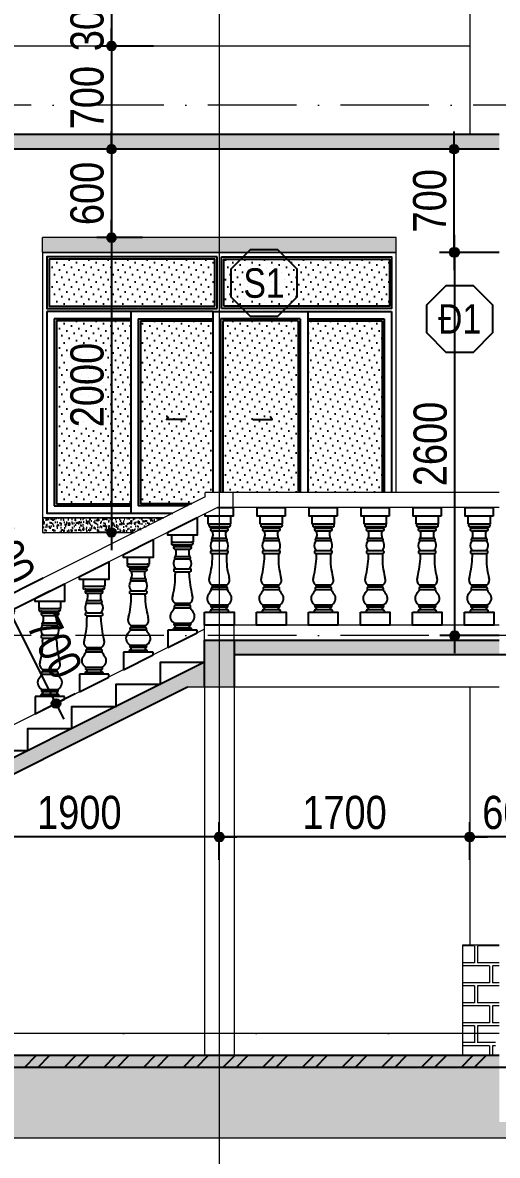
# Model space of a CAD drawing. Extents: x -79995 to 347433, y -157641 to 104789.
# Drawn here: x 74394 to 77616, y -95207 to -87522 of the extents above; entities that cross this region are included whole.
import ezdxf
from ezdxf.enums import TextEntityAlignment as Align

# ---------------------------------------------------------------- set-up
doc = ezdxf.new("R2010")
doc.units = 0
doc.linetypes.add('ACAD_ISO10W100', pattern=[18, 12, -3, 0, -3])
doc.layers.get('DEFPOINTS').update_dxf_attribs({"linetype": 'CONTINUOUS'})
for name, color, linetype in [('009', 251, 'CONTINUOUS'), ('04', 4, 'CONTINUOUS'), ('DIM', 1, 'CONTINUOUS'), ('DOOR', 20, 'CONTINUOUS'), ('HACTH', 8, 'CONTINUOUS'), ('HATCH', 8, 'CONTINUOUS'), ('KINH 1', 142, 'CONTINUOUS'), ('TAGS', 60, 'CONTINUOUS'), ('TUONG', 131, 'CONTINUOUS')]:
    doc.layers.add(name, color=color, linetype=linetype)
for name, color, linetype, lineweight in [('HACHT', 8, 'CONTINUOUS', 5), ('NET-THAY', 2, 'CONTINUOUS', 13), ('TRUC', 24, 'CONTINUOUS', 0)]:
    doc.layers.add(name, color=color, linetype=linetype, lineweight=lineweight)
doc.styles.add('HEL-CONDENSE', font='')
doc.styles.add('VNI-HELVE-CONDENSEN', font='')
doc.styles.get('HEL-CONDENSE').set_extended_font_data('VNI-Helve-Condense')
doc.styles.get('VNI-HELVE-CONDENSEN').set_extended_font_data('VNI-Helve-Condense')
doc.dimstyles.new('D100', dxfattribs={"dimtxt": 225, "dimasz": 1.2, "dimexe": 100, "dimexo": 0, "dimgap": 50, "dimtad": 1, "dimdec": 0, "dimzin": 13, "dimdsep": 46, "dimtxsty": 'HEL-CONDENSE', "dimblk": 'D50', "dimcen": 0, "dimclrd": 1, "dimclre": 1, "dimclrt": 7, "dimadec": 0, "dimazin": 0, "dimtfac": 1, "dimtdec": 0, "dimtmove": 0, "dimatfit": 3, "dimldrblk": 'D50', "dimfxl": 1, "dimtolj": 1, "dimtzin": 13, "dimarcsym": 0})
pattern_1 = [(180, (-1253396.46, -300399.76), (-3e-14, -270.968), [387.35, -19.05]), (180, (-1253396.46, -300514.06), (-3e-14, -270.968), [387.35, -19.05]), (180, (-1253498.06, -300535.25), (-3e-14, -270.968), [184.15, -19.05]), (180, (-1253498.06, -300649.55), (-3e-14, -270.968), [184.15, -19.05]), (270, (-1253396.46, -300399.76), (406.4, -7e-14), [114.3, -156.6672]), (270, (-1253377.4, -300399.76), (406.4, -7e-14), [114.3, -156.6672]), (270, (-1253498.06, -300535.25), (203.2, -4e-14), [114.3, -156.6672]), (270, (-1253479.01, -300535.25), (203.2, -4e-14), [114.3, -156.6672])]
pattern_2 = [(37.5, (-1253396.462, -300099.762), (-1.2000235, 36.7059928), [0, -28.956, 0, -32.385, 0, -30.95625]), (7.5, (-1253396.46, -300099.76), (33.7142462, 53.7618825), [0, -15.621, 0, -26.0985, 0, -10.00125]), (327.5, (-1253419.894, -300099.762), (59.3244278, 0.10778885), [0, -9.525, 0, -34.29, 0, -44.7675]), (317.5, (-1253419.894, -300099.76), (57.266734, 16.7196992), [0, -4.7625, 0, -22.479, 0, -25.7175])]

# ---------------------------------------------------------------- blocks, each defined once
blk = doc.blocks.new('A$C08941D2B')
at = {"layer": 'HATCH', "ltscale": 100}
for p, q in [((247.5, 635.4), (247.5, 589.7)), ((397.5, 589.7), (397.5, 635.4)), ((247.5, 589.7), (258.4, 589.7)), ((382.8, 589.7), (397.5, 589.7)), ((269.8, 388.3), (269.8, 388.3)), ((269.8, 388.3), (269.8, 388.3)), ((273, 388.3), (273, 372.3)), ((368.1, 372.3), (368.1, 388.3)), ((375.1, 388.3), (375.1, 388.3)), ((269.4, 36.4), (269.4, 39.9)), ((374.5, 36.4), (374.5, 39.9))]:
    blk.add_line(p, q, dxfattribs=at)
at = {"layer": 'HATCH'}
for p, q in [((258.4, 589.7), (382, 589.7)), ((260.1, 570.7), (382.3, 570.7)), ((264, 558.6), (380.9, 558.6)), ((269.3, 542.1), (367.9, 542.1)), ((271.9, 476), (373, 476)), ((275.1, 492.2), (369.8, 492.2)), ((269.8, 388.3), (375.1, 388.3)), ((275.2, 408.6), (369.7, 408.6)), ((368.1, 372.3), (368.1, 372.3)), ((270.2, 174.4), (373.7, 174.4)), ((270.2, 160.6), (373.7, 160.6)), ((268.6, 144.4), (375.3, 144.4)), ((268.2, 25.8), (265.9, 25.8)), ((265.9, 6.8), (268.2, 6.8)), ((268.2, 25.8), (375.7, 25.8)), ((268.2, 6.8), (375.7, 6.8)), ((269.4, 39.9), (374.5, 39.9)), ((375.7, 25.8), (378, 25.8)), ((378, 6.8), (375.7, 6.8)), ((222.5, -7.2), (222.5, -126.4)), ((422.5, -7.2), (222.5, -7.2)), ((222.5, -126.4), (422.5, -26.4)), ((261.2, -7.2), (261.2, -3.7)), ((382.7, -6.4), (382.7, -3.7)), ((422.5, -26.4), (422.5, -7.2))]:
    blk.add_line(p, q, dxfattribs=at)
for points in [[(422.5, 756.2), (422.5, 635.4), (222.5, 635.4), (222.5, 635.4), (222.5, 656.2)], [(222.5, 656.2), (422.5, 756.2)]]:
    blk.add_lwpolyline(points, dxfattribs=at)
at = {"layer": 'HATCH', "ltscale": 100}
for centre, radius, start, end in [((256.9, 580.2), 9.61, 81.04063, 278.95937), ((263.1, 564.7), 6.11, 279.00745, 98.57104), ((273.1, 552.4), 11, 145.74499, 290.55759), ((200.8, 520), 79.3, 339.46604, 16.15651), ((444.1, 520), 79.3, 163.84349, 200.53396), ((371.8, 552.4), 11, 249.44241, 34.25501), ((381.9, 564.7), 6.11, 81.42896, 260.99255), ((384.3, 580.2), 9.61, 261.04063, 98.95937), ((315.3, 444.3), 53.7, 143.85623, 221.72464), ((277.7, 483.2), 9.34, 106.5212, 231.38032), ((367.2, 483.2), 9.34, 308.61968, 73.4788), ((328.5, 444), 54.8, 320.1915, 35.73744), ((272.8, 398.3), 10.5, 76.61742, 253.45106), ((372.1, 398.3), 10.5, 286.54894, 103.38258), ((-174.5, 351.6), 448, 344.17629, 2.65024), ((1019.5, 391.7), 651.6, 181.70441, 194.41868), ((295.8, 210.4), 43.7, 154.15261, 235.68676), ((277.6, 151.7), 11.6, 129.86233, 218.70042), ((269.3, 167.5), 6.96, 277.58369, 82.41631), ((374.6, 167.5), 6.96, 97.58369, 262.41631), ((349.1, 210.4), 43.7, 304.31324, 25.84739), ((366.3, 151.7), 11.6, 321.29958, 50.13767), ((288.8, 85.8), 49.9, 154.73284, 247.08631), ((-183.7, 419.1), 529.2, 323.87103, 328.73129), ((355.1, 85.8), 49.9, 292.91369, 25.26716), ((827.6, 419.1), 529.2, 211.26871, 216.12897), ((270.9, 30), 6.52, 103.49234, 219.78106), ((373, 30), 6.52, 320.21894, 76.50766)]:
    blk.add_arc(centre, radius, start, end, dxfattribs=at)
at = {"layer": 'HATCH'}
for centre, radius, start, end in [((267.1, 0), 6.92, 99.62604, 212.15859), ((265.2, 16.3), 9.96, 287.26116, 72.73884), ((378.7, 16.3), 9.96, 107.26116, 252.73884), ((376.9, 0), 6.92, 327.84141, 80.37396)]:
    blk.add_arc(centre, radius, start, end, dxfattribs=at)
blk = doc.blocks.new('A$C316E34DD')
at = {"layer": 'HATCH', "ltscale": 100}
for p, q in [((-1700, -1131), (-1700, -600)), ((-200, -600), (-200, -1131)), ((-1553, -1131), (-1700, -1131)), ((-326, -1321), (-1548, -1321)), ((-310, -1131), (-1545, -1131)), ((-366, -1442), (-1534, -1442)), ((-200, -1131), (-310, -1131)), ((-445, -2268), (-1455, -2268)), ((-476, -2106), (-1424, -2106)), ((-418, -1607), (-1405, -1607)), ((-1477, -3145), (-1477, -3145)), ((-1407, -3305), (-1407, -3145)), ((-456, -3145), (-456, -3305)), ((-423, -3145), (-423, -3145)), ((-423, -3145), (-423, -3145)), ((-1483, -6769), (-1506, -6769)), ((-407, -6769), (-1483, -6769)), ((-1471, -6664), (-1471, -6629)), ((-419, -6629), (-1471, -6629)), ((-419, -6664), (-419, -6629)), ((-407, -6769), (-384, -6769)), ((-1950, -7509), (-1950, -7100)), ((-1950, -7100), (50, -7100)), ((-1553, -7092), (-1553, -7065)), ((-1506, -6960), (-1483, -6960)), ((-408, -6960), (-1483, -6960)), ((-384, -6960), (-407, -6960)), ((-337, -7100), (-337, -7065)), ((50, -7100), (50, -8000))]:
    blk.add_line(p, q, dxfattribs=at)
at = {"layer": 'HATCH'}
for p, q in [((-477, -2942), (-1423, -2942)), ((-423, -3145), (-1477, -3145)), ((-1407, -3305), (-1407, -3305)), ((-428, -5284), (-1462, -5284)), ((-411, -5584), (-1479, -5584)), ((-428, -5422), (-1462, -5422))]:
    blk.add_line(p, q, dxfattribs=at)
at = {"layer": 'HATCH', "ltscale": 100}
for points in [[(0, -600), (-1900, -600), (-1900, 0), (0, 0)], [(-1950, -7100), (50, -7100), (50, -8000), (-1950, -8000)]]:
    blk.add_lwpolyline(points, close=True, dxfattribs=at)
for centre, radius, start, end in [((-1568, -1226), 96.1, 81.04063, 278.95937), ((-1443, -1504), 110, 145.74499, 290.55759), ((-1544, -1381), 61.1, 279.00745, 98.57104), ((-457, -1504), 110, 249.44241, 34.25501), ((-356, -1381), 61.1, 81.42896, 260.99255), ((-295, -1226), 96.1, 261.04063, 98.95937), ((-1011, -2588), 548, 144.26256, 219.8085), ((-1397, -2195), 93.4, 106.5212, 231.38032), ((-2166, -1828), 793, 339.46604, 16.15651), ((266, -1828), 793, 163.84349, 200.53396), ((-878, -2585), 537, 318.27536, 36.14377), ((-503, -2195), 93.4, 308.61968, 73.4788), ((-1447, -3044), 105, 76.61742, 253.45106), ((-453, -3044), 105, 286.54894, 103.38258), ((-7920, -3111), 6516, 345.58132, 358.29559), ((4019, -3512), 4480, 177.34976, 195.82371), ((-1216, -4924), 437, 154.15261, 235.68676), ((-1472, -5353), 69.6, 277.58369, 82.41631), ((-418, -5353), 69.6, 97.58369, 262.41631), ((-684, -4924), 437, 304.31324, 25.84739), ((-1276, -6170), 499, 154.73284, 247.08631), ((-6002, -2837), 5292, 323.87103, 328.73129), ((-1388, -5511), 116, 129.86233, 218.70042), ((-502, -5511), 116, 321.29958, 50.13767), ((-614, -6170), 499, 292.91369, 25.26716), ((4112, -2837), 5292, 211.26871, 216.12897), ((-1455, -6728), 65.2, 103.49234, 219.78106), ((-1512, -6865), 99.6, 287.26116, 72.73884), ((-378, -6865), 99.6, 107.26116, 252.73884), ((-435, -6728), 65.2, 320.21894, 76.50766), ((-1494, -7028), 69.2, 99.62604, 212.15859), ((-396, -7028), 69.2, 327.84141, 80.37396)]:
    blk.add_arc(centre, radius, start, end, dxfattribs=at)
blk = doc.blocks.new('KH-CUADI')
at = {"layer": 'TAGS'}
blk.add_lwpolyline([(-124, 300), (-300, 124), (-300, -124), (-124, -300), (124, -300), (300, -124), (300, 124), (124, 300)], close=True, dxfattribs=at)
at = {"layer": 'TAGS', "style": 'VNI-HELVE-CONDENSEN'}
blk.add_attdef('D', text='', height=300, dxfattribs=at).set_placement((0, 0), align=Align.MIDDLE)
blk = doc.blocks.new('D50')
at = {"layer": 'DIM'}
blk.add_hatch(color=256, dxfattribs=at).paths.add_polyline_path([(25, 0, 1), (-25, 0, 1)])
blk.add_line((25, 0), (100, 0), dxfattribs=at)
blk.add_circle((0, 0), 25, dxfattribs=at)
blk = doc.blocks.new('*D1132')
at = {"layer": 'DEFPOINTS', "color": 0, "linetype": 'Continuous', "transparency": 16777216}
for p in [(75282.7, -87380.7), (74996.8, -87680.7), (75282.7, -87680.7)]:
    blk.add_point(p, dxfattribs=at)
at = {"layer": 'DIM', "color": 1, "linetype": 'Continuous', "lineweight": -2, "transparency": 16777216}
for p, q in [((75282.7, -87380.7), (74896.8, -87380.7)), ((74996.8, -87381.9), (74996.8, -87679.5)), ((75282.7, -87680.7), (74896.8, -87680.7))]:
    blk.add_line(p, q, dxfattribs=at)
at = {"layer": 'DIM', "color": 1, "linetype": 'Continuous', "lineweight": -2, "transparency": 16777216, "xscale": 1.199999999999999, "yscale": 1.199999999999999, "zscale": 1.199999999999999}
for p, rotation in [((74996.8, -87380.7), 90), ((74996.8, -87680.7), 270)]:
    blk.add_blockref('D50', p, dxfattribs=dict(at, rotation=rotation))
at = {"layer": 'DIM', "color": 7, "linetype": 'Continuous', "transparency": 16777216, "insert": (74831.9, -87500.7), "char_height": 225, "attachment_point": 5, "rotation": 90, "style": 'HEL-CONDENSE'}
blk.add_mtext('\\A1;300', dxfattribs=at)
blk = doc.blocks.new('*D1133')
at = {"layer": 'DEFPOINTS', "color": 0, "linetype": 'Continuous', "transparency": 16777216}
for p in [(75282.7, -87680.7), (74996.8, -88380.7), (75282.7, -88380.7)]:
    blk.add_point(p, dxfattribs=at)
at = {"layer": 'DIM', "color": 1, "linetype": 'Continuous', "lineweight": -2, "transparency": 16777216}
for p, q in [((75282.7, -87680.7), (74896.8, -87680.7)), ((74996.8, -87681.9), (74996.8, -88379.5)), ((75282.7, -88380.7), (74896.8, -88380.7))]:
    blk.add_line(p, q, dxfattribs=at)
at = {"layer": 'DIM', "color": 1, "linetype": 'Continuous', "lineweight": -2, "transparency": 16777216, "xscale": 1.199999999999999, "yscale": 1.199999999999999, "zscale": 1.199999999999999}
for p, rotation in [((74996.8, -87680.7), 90), ((74996.8, -88380.7), 270)]:
    blk.add_blockref('D50', p, dxfattribs=dict(at, rotation=rotation))
at = {"layer": 'DIM', "color": 7, "linetype": 'Continuous', "transparency": 16777216, "insert": (74831.9, -88030.7), "char_height": 225, "attachment_point": 5, "rotation": 90, "style": 'HEL-CONDENSE'}
blk.add_mtext('\\A1;700', dxfattribs=at)
blk = doc.blocks.new('*D1134')
at = {"layer": 'DEFPOINTS', "color": 0, "linetype": 'Continuous', "transparency": 16777216}
for p in [(75282.7, -88380.7), (74996.8, -88980.7), (75208.4, -88980.7)]:
    blk.add_point(p, dxfattribs=at)
at = {"layer": 'DIM', "color": 1, "linetype": 'Continuous', "lineweight": -2, "transparency": 16777216}
for p, q in [((75282.7, -88380.7), (74896.8, -88380.7)), ((74996.8, -88381.9), (74996.8, -88979.5)), ((75208.4, -88980.7), (74896.8, -88980.7))]:
    blk.add_line(p, q, dxfattribs=at)
at = {"layer": 'DIM', "color": 1, "linetype": 'Continuous', "lineweight": -2, "transparency": 16777216, "xscale": 1.199999999999999, "yscale": 1.199999999999999, "zscale": 1.199999999999999}
for p, rotation in [((74996.8, -88380.7), 90), ((74996.8, -88980.7), 270)]:
    blk.add_blockref('D50', p, dxfattribs=dict(at, rotation=rotation))
at = {"layer": 'DIM', "color": 7, "linetype": 'Continuous', "transparency": 16777216, "insert": (74831.9, -88680.7), "char_height": 225, "attachment_point": 5, "rotation": 90, "style": 'HEL-CONDENSE'}
blk.add_mtext('\\A1;600', dxfattribs=at)
blk = doc.blocks.new('*D1135')
at = {"layer": 'DEFPOINTS', "color": 0, "linetype": 'Continuous', "transparency": 16777216}
for p in [(75208.4, -88980.7), (74996.8, -90980.7), (75063.6, -90980.7)]:
    blk.add_point(p, dxfattribs=at)
at = {"layer": 'DIM', "color": 1, "linetype": 'Continuous', "lineweight": -2, "transparency": 16777216}
for p, q in [((75208.4, -88980.7), (74896.8, -88980.7)), ((74996.8, -88981.9), (74996.8, -90979.5)), ((75063.6, -90980.7), (74896.8, -90980.7))]:
    blk.add_line(p, q, dxfattribs=at)
at = {"layer": 'DIM', "color": 1, "linetype": 'Continuous', "lineweight": -2, "transparency": 16777216, "xscale": 1.199999999999999, "yscale": 1.199999999999999, "zscale": 1.199999999999999}
for p, rotation in [((74996.8, -88980.7), 90), ((74996.8, -90980.7), 270)]:
    blk.add_blockref('D50', p, dxfattribs=dict(at, rotation=rotation))
at = {"layer": 'DIM', "color": 7, "linetype": 'Continuous', "transparency": 16777216, "insert": (74831.9, -89980.7), "char_height": 225, "attachment_point": 5, "rotation": 90, "style": 'HEL-CONDENSE'}
blk.add_mtext('\\A1;2000', dxfattribs=at)
blk = doc.blocks.new('*D1304')
at = {"layer": 'DEFPOINTS', "color": 0, "linetype": 'Continuous', "transparency": 16777216}
for p in [(77428.8, -93047), (77428.8, -93202), (78028.8, -93202)]:
    blk.add_point(p, dxfattribs=at)
at = {"layer": 'DIM', "color": 1, "linetype": 'Continuous', "lineweight": -2, "transparency": 16777216}
for p, q in [((77428.8, -93202), (77428.8, -92947)), ((78028.8, -93202), (78028.8, -92947)), ((78027.6, -93047), (77430, -93047))]:
    blk.add_line(p, q, dxfattribs=at)
at = {"layer": 'DIM', "color": 1, "linetype": 'Continuous', "lineweight": -2, "transparency": 16777216, "xscale": 1.199999999999999, "yscale": 1.199999999999999, "zscale": 1.199999999999999, "rotation": 180}
blk.add_blockref('D50', (77428.8, -93047), dxfattribs=at)
at = {"layer": 'DIM', "color": 1, "linetype": 'Continuous', "lineweight": -2, "transparency": 16777216, "xscale": 1.199999999999999, "yscale": 1.199999999999999, "zscale": 1.199999999999999}
blk.add_blockref('D50', (78028.8, -93047), dxfattribs=at)
at = {"layer": 'DIM', "color": 7, "linetype": 'Continuous', "transparency": 16777216, "insert": (77728.8, -92882.1), "char_height": 225, "attachment_point": 5, "style": 'HEL-CONDENSE'}
blk.add_mtext('\\A1;600', dxfattribs=at)
blk = doc.blocks.new('*D1305')
at = {"layer": 'DEFPOINTS', "color": 0, "linetype": 'Continuous', "transparency": 16777216}
for p in [(75728.8, -93047), (75728.8, -93202), (77428.8, -93202)]:
    blk.add_point(p, dxfattribs=at)
at = {"layer": 'DIM', "color": 1, "linetype": 'Continuous', "lineweight": -2, "transparency": 16777216}
for p, q in [((75728.8, -93202), (75728.8, -92947)), ((77428.8, -93202), (77428.8, -92947)), ((77427.6, -93047), (75730, -93047))]:
    blk.add_line(p, q, dxfattribs=at)
at = {"layer": 'DIM', "color": 1, "linetype": 'Continuous', "lineweight": -2, "transparency": 16777216, "xscale": 1.199999999999999, "yscale": 1.199999999999999, "zscale": 1.199999999999999, "rotation": 180}
blk.add_blockref('D50', (75728.8, -93047), dxfattribs=at)
at = {"layer": 'DIM', "color": 1, "linetype": 'Continuous', "lineweight": -2, "transparency": 16777216, "xscale": 1.199999999999999, "yscale": 1.199999999999999, "zscale": 1.199999999999999}
blk.add_blockref('D50', (77428.8, -93047), dxfattribs=at)
at = {"layer": 'DIM', "color": 7, "linetype": 'Continuous', "transparency": 16777216, "insert": (76578.8, -92882.1), "char_height": 225, "attachment_point": 5, "style": 'HEL-CONDENSE'}
blk.add_mtext('\\A1;1700', dxfattribs=at)
blk = doc.blocks.new('*D1306')
at = {"layer": 'DEFPOINTS', "color": 0, "linetype": 'Continuous', "transparency": 16777216}
for p in [(73828.8, -93047), (75728.8, -93202), (73828.8, -93595)]:
    blk.add_point(p, dxfattribs=at)
at = {"layer": 'DIM', "color": 1, "linetype": 'Continuous', "lineweight": -2, "transparency": 16777216}
for p, q in [((73828.8, -93595), (73828.8, -92947)), ((75728.8, -93202), (75728.8, -92947)), ((75727.6, -93047), (73830, -93047))]:
    blk.add_line(p, q, dxfattribs=at)
at = {"layer": 'DIM', "color": 1, "linetype": 'Continuous', "lineweight": -2, "transparency": 16777216, "xscale": 1.199999999999999, "yscale": 1.199999999999999, "zscale": 1.199999999999999, "rotation": 180}
blk.add_blockref('D50', (73828.8, -93047), dxfattribs=at)
at = {"layer": 'DIM', "color": 1, "linetype": 'Continuous', "lineweight": -2, "transparency": 16777216, "xscale": 1.199999999999999, "yscale": 1.199999999999999, "zscale": 1.199999999999999}
blk.add_blockref('D50', (75728.8, -93047), dxfattribs=at)
at = {"layer": 'DIM', "color": 7, "linetype": 'Continuous', "transparency": 16777216, "insert": (74778.8, -92882.1), "char_height": 225, "attachment_point": 5, "style": 'HEL-CONDENSE'}
blk.add_mtext('\\A1;1900', dxfattribs=at)
blk = doc.blocks.new('*D1324')
at = {"layer": 'DEFPOINTS', "color": 0, "linetype": 'Continuous', "transparency": 16777216}
for p in [(77322.7, -88380.7), (77628.8, -88380.7), (77628.8, -89080.7)]:
    blk.add_point(p, dxfattribs=at)
at = {"layer": 'DIM', "color": 1, "linetype": 'Continuous', "lineweight": -2, "transparency": 16777216}
for p, q in [((77628.8, -88380.7), (77222.7, -88380.7)), ((77322.7, -89079.5), (77322.7, -88381.9)), ((77628.8, -89080.7), (77222.7, -89080.7))]:
    blk.add_line(p, q, dxfattribs=at)
at = {"layer": 'DIM', "color": 1, "linetype": 'Continuous', "lineweight": -2, "transparency": 16777216, "xscale": 1.199999999999999, "yscale": 1.199999999999999, "zscale": 1.199999999999999}
for p, rotation in [((77322.7, -88380.7), 90), ((77322.7, -89080.7), 270)]:
    blk.add_blockref('D50', p, dxfattribs=dict(at, rotation=rotation))
at = {"layer": 'DIM', "color": 7, "linetype": 'Continuous', "transparency": 16777216, "insert": (77157.8, -88730.7), "char_height": 225, "attachment_point": 5, "rotation": 90, "style": 'HEL-CONDENSE'}
blk.add_mtext('\\A1;700', dxfattribs=at)
blk = doc.blocks.new('*D1325')
at = {"layer": 'DEFPOINTS', "color": 0, "linetype": 'Continuous', "transparency": 16777216}
for p in [(77628.8, -89080.7), (77326.3, -91680.7), (77628.8, -91680.7)]:
    blk.add_point(p, dxfattribs=at)
at = {"layer": 'DIM', "color": 1, "linetype": 'Continuous', "lineweight": -2, "transparency": 16777216}
for p, q in [((77628.8, -89080.7), (77226.3, -89080.7)), ((77326.3, -89081.9), (77326.3, -91679.5)), ((77628.8, -91680.7), (77226.3, -91680.7))]:
    blk.add_line(p, q, dxfattribs=at)
at = {"layer": 'DIM', "color": 1, "linetype": 'Continuous', "lineweight": -2, "transparency": 16777216, "xscale": 1.199999999999999, "yscale": 1.199999999999999, "zscale": 1.199999999999999}
for p, rotation in [((77326.3, -89080.7), 90), ((77326.3, -91680.7), 270)]:
    blk.add_blockref('D50', p, dxfattribs=dict(at, rotation=rotation))
at = {"layer": 'DIM', "color": 7, "linetype": 'Continuous', "transparency": 16777216, "insert": (77161.4, -90380.7), "char_height": 225, "attachment_point": 5, "rotation": 90, "style": 'HEL-CONDENSE'}
blk.add_mtext('\\A1;2600', dxfattribs=at)
blk = doc.blocks.new('*D1327')
at = {"layer": 'DEFPOINTS', "color": 0, "transparency": 16777216}
for p in [(74436.2, -91450.8), (74307.3, -91515.2), (74749.2, -92076.9)]:
    blk.add_point(p, dxfattribs=at)
at = {"layer": 'DIM', "color": 1, "lineweight": -2, "transparency": 16777216}
for p, q in [((74436.2, -91450.8), (74217.9, -91559.9)), ((74619.8, -92140.3), (74307.8, -91516.3)), ((74749.2, -92076.9), (74530.9, -92186))]:
    blk.add_line(p, q, dxfattribs=at)
at = {"layer": 'DIM', "color": 1, "lineweight": -2, "transparency": 16777216, "xscale": 1.199999999999999, "yscale": 1.199999999999999, "zscale": 1.199999999999999}
for p, rotation in [((74307.3, -91515.2), 116.5650511770578), ((74620.3, -92141.3), 296.5650511770578)]:
    blk.add_blockref('D50', p, dxfattribs=dict(at, rotation=rotation))
at = {"layer": 'DIM', "color": 7, "transparency": 16777216, "insert": (74611.3, -91754.5), "char_height": 225, "attachment_point": 5, "rotation": 296.56505, "style": 'HEL-CONDENSE'}
blk.add_mtext('\\A1;700', dxfattribs=at)
blk = doc.blocks.new('*D1328')
at = {"layer": 'DEFPOINTS', "color": 0, "transparency": 16777216}
for p in [(74534, -91290.1), (74262.6, -91425.8), (74578.8, -91379.5)]:
    blk.add_point(p, dxfattribs=at)
at = {"layer": 'DIM', "color": 1, "lineweight": -2, "transparency": 16777216}
for p, q in [((74262, -91424.7), (74029.8, -90960.1)), ((74534, -91290.1), (74173.1, -91470.5)), ((74578.8, -91379.5), (74217.9, -91559.9)), ((74307.3, -91515.2), (74262.6, -91425.8)), ((74307.8, -91516.3), (74308.4, -91517.4))]:
    blk.add_line(p, q, dxfattribs=at)
at = {"layer": 'DIM', "color": 1, "lineweight": -2, "transparency": 16777216, "xscale": 1.199999999999999, "yscale": 1.199999999999999, "zscale": 1.199999999999999}
for p, rotation in [((74262.6, -91425.8), 296.5650511771973), ((74307.3, -91515.2), 116.5650511771973)]:
    blk.add_blockref('D50', p, dxfattribs=dict(at, rotation=rotation))
at = {"layer": 'DIM', "color": 7, "transparency": 16777216, "insert": (74293.1, -91118.1), "char_height": 225, "attachment_point": 5, "rotation": 296.56505, "style": 'HEL-CONDENSE'}
blk.add_mtext('\\A1;100', dxfattribs=at)

msp = doc.modelspace()

# ---------------------------------------------------------------- hatches: boundary and pattern name
at = {"layer": '009'}
h = msp.add_hatch(dxfattribs=at)
h.set_pattern_fill('AR-HBONE', color=256, style=0)
h.set_pattern_definition([(45, (-1253396.46, -300869.02), (1e-14, 143.684098), [304.8, -101.6]), (135, (-1253324.62, -300797.18), (1e-14, 143.684098), [304.8, -101.6])])
edge = h.paths.add_edge_path()
edge.add_line((72828.751, -95088.924), (72828.751, -94610.733))
edge.add_line((72828.751, -94610.733), (71279.273, -94610.733))
edge.add_line((71279.273, -94610.733), (71504.273, -94734.639))
edge.add_line((71504.273, -94734.639), (71482.565, -94774.057))
edge.add_line((71482.565, -94774.057), (71284.973, -94665.245))
edge.add_ellipse((70666.33, -94689.094), major_axis=(-619.222, 0), ratio=0.89085777, start_angle=133.5475638, end_angle=182.4779175, ccw=False)
edge.add_line((71092.947, -95088.924), (72828.751, -95088.924))
edge = h.paths.add_edge_path()
edge.add_ellipse((70666.33, -94689.094), major_axis=(-619.222, 0), ratio=0.89085777, start_angle=-8.1665763, end_angle=46.4524362, ccw=False)
edge.add_line((70053.387, -94610.733), (69828.387, -94610.733))
edge.add_line((69828.387, -94610.733), (69328.751, -94610.733))
edge.add_line((69328.751, -94610.733), (69328.751, -94930.733))
edge.add_line((69328.751, -94930.733), (69228.751, -94930.733))
edge.add_line((69228.751, -94930.733), (69228.751, -95088.924))
edge.add_line((69228.751, -95088.924), (70239.713, -95088.924))
h.paths.add_polyline_path([(75728.751, -95088.924), (75728.751, -94610.733), (73728.751, -94610.733), (73728.751, -95088.924)])
h.paths.add_polyline_path([(73728.751, -95088.924), (73728.751, -94610.733), (72828.751, -94610.733), (72828.751, -95088.924)])
h.paths.add_polyline_path([(75728.751, -94610.733), (75728.751, -95088.924), (77728.751, -95088.924), (77728.751, -94980.733), (77628.751, -94980.733), (77628.751, -94610.733)])
h.paths.add_polyline_path([(77828.751, -94610.733), (77828.751, -94980.733), (77728.751, -94980.733), (77728.751, -95088.924), (81728.751, -95088.924), (81728.751, -94610.733)])
h.paths.add_polyline_path([(83728.751, -95088.924), (83728.751, -94610.733), (81728.751, -94610.733), (81728.751, -95088.924)])
h = msp.add_hatch(dxfattribs=at)
h.set_pattern_fill('ANSI32', color=256, scale=20, style=0)
h.set_pattern_definition([(45, (-1253396.46, -300869.02), (-134.703842, 134.703842), []), (45, (-1253306.66, -300869.02), (-134.703842, 134.703842), [])])
h.paths.add_polyline_path([(72828.751, -94530.733), (69512.358, -94530.733), (69352.358, -94610.733), (72828.751, -94610.733)])
h.paths.add_polyline_path([(73728.751, -94530.733), (72828.751, -94530.733), (72828.751, -94610.733), (73728.751, -94610.733)])
h.paths.add_polyline_path([(75728.751, -94530.733), (73728.751, -94530.733), (73728.751, -94610.733), (75728.751, -94610.733)])
h.paths.add_polyline_path([(77628.751, -94530.733), (75728.751, -94530.733), (75728.751, -94610.733), (77628.751, -94610.733), (77628.751, -94580.733)])
h = msp.add_hatch(dxfattribs=at)
h.set_pattern_fill('AR-CONC', color=256, style=0)
h.set_pattern_definition([(50, (-1253396.46, -300869.02), (182.184669, -15.939086), [19.05, -209.55]), (355, (-1253396.46, -300869.02), (-35.242826, 191.056643), [15.24, -167.64]), (100.451, (-1253381.28, -300870.35), (146.942502, 175.116688), [16.19, -178.09]), (46.1842, (-1253396.46, -300818.22), (271.07904, -42.042328), [28.575, -314.325]), (96.6356, (-1253373.87, -300821.73), (237.404234, 247.425556), [24.285, -267.135]), (351.184, (-1253396.46, -300818.22), (237.404606, 247.42512), [22.86, -251.46]), (21, (-1253371.06, -300830.92), (151.61488, -102.265519), [19.05, -209.55]), (326, (-1253371.06, -300830.92), (61.802028, 184.187966), [15.24, -167.64]), (71.4514, (-1253358.43, -300839.45), (213.41649, 81.922858), [16.19, -178.09]), (37.5, (-1253396.46, -300869.024), (3.0886033, 84.555039), [0, -165.608, 0, -170.18, 0, -168.275]), (7.5, (-1253396.46, -300869.02), (66.8196625, 100.180575), [0, -97.028, 0, -161.798, 0, -64.135]), (327.5, (-1253453.104, -300869.024), (135.590595, -5.728744), [0, -63.5, 0, -198.12, 0, -262.89]), (317.5, (-1253478.5, -300869.02), (148.129181, 25.426491), [0, -82.55, 0, -131.572, 0, -186.69])])
h.paths.add_polyline_path([(72828.751, -94530.733), (69512.358, -94530.733), (69352.358, -94610.733), (72828.751, -94610.733)])
h.paths.add_polyline_path([(73728.751, -94530.733), (72828.751, -94530.733), (72828.751, -94610.733), (73728.751, -94610.733)])
h.paths.add_polyline_path([(75728.751, -94530.733), (73728.751, -94530.733), (73728.751, -94610.733), (75728.751, -94610.733)])
h.paths.add_polyline_path([(77628.751, -94530.733), (75728.751, -94530.733), (75728.751, -94610.733), (77628.751, -94610.733), (77628.751, -94580.733)])
at = {"layer": 'HACHT'}
h = msp.add_hatch(dxfattribs=at)
h.set_pattern_fill('AR-BRELM', color=256, scale=2, angle=180, style=0)
h.set_pattern_definition(pattern_1)
h.paths.add_polyline_path([(78078.751, -94380.733), (78078.751, -93780.733), (77828.751, -93780.733), (77828.751, -94380.733)])
h.paths.add_polyline_path([(77378.751, -93780.733), (77378.751, -94380.733), (77628.751, -94380.733), (77628.751, -93780.733)])
h = msp.add_hatch(dxfattribs=at)
h.set_pattern_fill('AR-BRELM', color=256, scale=2, angle=180, style=0)
h.set_pattern_definition(pattern_1)
h.paths.add_polyline_path([(77378.751, -94380.733), (77378.751, -94530.733), (77603.751, -94530.733), (77603.751, -94380.733)])
at = {"layer": 'HATCH'}
h = msp.add_hatch(dxfattribs=at)
h.set_pattern_fill('AR-SAND', color=256, scale=0.75, style=0)
h.set_pattern_definition(pattern_2)
h.paths.add_polyline_path([(75728.747, -88980.733), (74528.747, -88980.733), (74528.747, -89080.733), (75728.747, -89080.733)])
h.paths.add_polyline_path([(76928.747, -88980.733), (75728.747, -88980.733), (75728.747, -89080.733), (76928.747, -89080.733)])
h = msp.add_hatch(dxfattribs=at)
h.set_pattern_fill('AR-SAND', color=256, scale=0.75, style=0)
h.set_pattern_definition(pattern_2)
h.paths.add_polyline_path([(75152.683, -90980.733), (75352.683, -90880.733), (74528.751, -90880.733), (74528.751, -90980.733)])
at = {"layer": 'KINH 1'}
h = msp.add_hatch(dxfattribs=at)
h.set_pattern_fill('DOTS', color=256, scale=750, angle=45, style=0)
h.set_pattern_definition([(45, (-993673.49, 269603.17), (-16.5728152, 49.7184456), [0, -46.875])])
h.paths.add_polyline_path([(76883.751, -89125.733), (75758.751, -89125.733), (75758.751, -89445.733), (76883.751, -89445.733)])
h.paths.add_polyline_path([(75698.751, -89125.733), (74573.751, -89125.733), (74573.751, -89445.733), (75698.751, -89445.733)])
h.paths.add_polyline_path([(75128.751, -89545.733), (74623.751, -89545.733), (74623.751, -90785.733), (75128.751, -90785.733)])
h.paths.add_polyline_path([(75687.179, -89545.733), (75193.751, -89545.733), (75193.751, -90785.733), (75542.683, -90785.733), (75633.752, -90740.199), (75633.752, -90710.733), (75687.179, -90710.733)])
h.paths.add_polyline_path([(76263.751, -89545.733), (75752.179, -89545.733), (75752.179, -90710.733), (76263.751, -90710.733)])
h.paths.add_polyline_path([(76833.751, -89545.733), (76328.751, -89545.733), (76328.751, -90710.733), (76833.751, -90710.733)])
at = {"layer": 'TUONG'}
h = msp.add_hatch(color=4, dxfattribs=at)
h.paths.add_polyline_path([(77628.751, -88280.733), (75728.751, -88280.733), (75728.751, -88380.733), (77628.751, -88380.733)])
h.paths.add_polyline_path([(75728.751, -88280.733), (73728.751, -88280.733), (73728.751, -88380.733), (75728.751, -88380.733)])
h.paths.add_polyline_path([(73728.751, -88280.733), (72828.751, -88280.733), (72828.751, -88380.733), (73728.751, -88380.733)])
h.paths.add_polyline_path([(72828.751, -88280.733), (72178.751, -88280.733), (72178.751, -88180.733), (72078.751, -88180.733), (72078.751, -88380.733), (72828.751, -88380.733)])
h.paths.add_polyline_path([(72178.751, -88080.733), (72078.751, -88080.733), (72078.751, -88180.733), (72178.751, -88180.733)])
h.paths.add_polyline_path([(72178.751, -87680.733), (72078.751, -87680.733), (72078.751, -88080.733), (72178.751, -88080.733)])
h = msp.add_hatch(color=4, dxfattribs=at)
h.paths.add_polyline_path([(75628.751, -92030.733), (75728.751, -92030.733), (75728.751, -91710.733), (75628.751, -91710.733)])
h.paths.add_polyline_path([(73728.751, -92922.537), (75512.358, -92030.733), (75628.751, -92030.733), (75628.751, -91860.733), (73728.751, -92810.733)])
h = msp.add_hatch(color=4, dxfattribs=at)
h.paths.add_polyline_path([(77628.751, -91710.733), (75828.751, -91710.733), (75828.751, -91810.733), (77628.751, -91810.733)])
h.paths.add_polyline_path([(75728.751, -92030.733), (75828.751, -92030.733), (75828.751, -91710.733), (75728.751, -91710.733)])

# ---------------------------------------------------------------- linework, layer by layer
at = {"layer": '04'}
for p, q in [((77628.751, -94530.733), (68709.007, -94530.733)), ((84728.751, -94610.733), (68709.007, -94610.733))]:
    msp.add_line(p, q, dxfattribs=at)
at = {"layer": 'DOOR'}
for p, q in [((75713.751, -89460.733), (75713.751, -89110.733)), ((75743.751, -89460.733), (75743.751, -89110.733)), ((75687.179, -89480.733), (74558.751, -89480.733)), ((75128.751, -89530.733), (74608.751, -89530.733)), ((74608.751, -89530.733), (74608.751, -90800.733)), ((75128.751, -89480.733), (75128.751, -90850.733)), ((75178.751, -89530.733), (75178.751, -90800.733)), ((75178.751, -89530.733), (75687.179, -89530.733)), ((75687.179, -89480.733), (76898.751, -89480.733)), ((76278.751, -89530.733), (75737.179, -89530.733)), ((75737.179, -89530.733), (75737.179, -90710.733)), ((76278.751, -89530.733), (76278.751, -90710.733)), ((76328.751, -89480.733), (76328.751, -90710.733)), ((76328.751, -89530.733), (76848.751, -89530.733)), ((76848.751, -89530.733), (76848.751, -90710.733)), ((74608.751, -90800.733), (75128.751, -90800.733)), ((75512.683, -90800.733), (75178.751, -90800.733))]:
    msp.add_line(p, q, dxfattribs=at)
at = {"layer": 'DOOR', "color": 8}
for p, q in [((75128.751, -89545.733), (74623.751, -89545.733)), ((74623.751, -89545.733), (74623.751, -90785.733)), ((75193.751, -89545.733), (75193.751, -90785.733)), ((75193.751, -89545.733), (75687.179, -89545.733)), ((76263.751, -89545.733), (75752.179, -89545.733)), ((75752.179, -89545.733), (75752.179, -90710.733)), ((76263.751, -89545.733), (76263.751, -90710.733)), ((76328.751, -89545.733), (76833.751, -89545.733)), ((76833.751, -89545.733), (76833.751, -90710.733)), ((74623.751, -90785.733), (75128.751, -90785.733)), ((75542.683, -90785.733), (75193.751, -90785.733))]:
    msp.add_line(p, q, dxfattribs=at)
at = {"layer": 'DOOR'}
for points in [[(75713.751, -89110.733), (74558.751, -89110.733), (74558.751, -89460.733), (75713.751, -89460.733)], [(75743.751, -89110.733), (76898.751, -89110.733), (76898.751, -89460.733), (75743.751, -89460.733)], [(74558.751, -89480.733), (74558.751, -90850.733), (75412.683, -90850.733)], [(75687.179, -90710.733), (75687.179, -89480.733)], [(75687.179, -90710.733), (75687.179, -89480.733)], [(76898.751, -89480.733), (76898.751, -90710.733)], [(75501.066, -90214.523), (75370.67, -90214.523), (75383.961, -90193.797)], [(75956.437, -90214.523), (76086.833, -90214.523), (76073.542, -90193.797)]]:
    msp.add_lwpolyline(points, dxfattribs=at)
at = {"layer": 'DOOR', "color": 8}
for points in [[(75698.751, -89445.733), (75698.751, -89125.733), (74573.751, -89125.733), (74573.751, -89445.733), (75698.751, -89445.733)], [(75758.751, -89445.733), (75758.751, -89125.733), (76883.751, -89125.733), (76883.751, -89445.733), (75758.751, -89445.733)]]:
    msp.add_lwpolyline(points, close=True, dxfattribs=at)
at = {"layer": 'HATCH', "ltscale": 100}
for p, q in [((75653.751, -90923.85), (75653.751, -90870.733)), ((75803.751, -90870.733), (75803.751, -90923.85)), ((75668.441, -90923.85), (75653.751, -90923.85)), ((75791.107, -90942.808), (75668.906, -90942.808)), ((75792.8, -90923.85), (75669.212, -90923.85)), ((75787.195, -90954.902), (75670.308, -90954.902)), ((75781.955, -90971.424), (75683.287, -90971.424)), ((75803.751, -90923.85), (75792.8, -90923.85)), ((75779.297, -91037.568), (75678.206, -91037.568)), ((75776.122, -91021.312), (75681.381, -91021.312)), ((75676.063, -91125.257), (75676.063, -91125.257)), ((75683.063, -91141.195), (75683.063, -91125.257)), ((75778.178, -91125.257), (75778.178, -91141.195)), ((75781.44, -91125.257), (75781.44, -91125.257)), ((75781.44, -91125.257), (75781.44, -91125.257)), ((75628.751, -91561.584), (75628.751, -91520.731)), ((75628.751, -91520.731), (75828.751, -91520.731)), ((75668.49, -91519.959), (75668.49, -91517.204)), ((75675.462, -91487.677), (75673.193, -91487.677)), ((75673.193, -91506.693), (75675.462, -91506.693)), ((75783.041, -91487.677), (75675.462, -91487.677)), ((75782.995, -91506.693), (75675.462, -91506.693)), ((75676.682, -91477.166), (75676.682, -91473.662)), ((75781.821, -91473.662), (75676.682, -91473.662)), ((75781.821, -91477.166), (75781.821, -91473.662)), ((75783.041, -91487.677), (75785.31, -91487.677)), ((75785.31, -91506.693), (75783.041, -91506.693)), ((75790.014, -91520.731), (75790.014, -91517.204)), ((75828.751, -91520.731), (75828.751, -91610.733))]:
    msp.add_line(p, q, dxfattribs=at)
at = {"layer": 'HATCH'}
for p, q in [((75781.44, -91125.257), (75676.063, -91125.257)), ((75776.012, -91104.953), (75681.491, -91104.953)), ((75683.063, -91141.195), (75683.063, -91141.195)), ((75782.612, -91369.091), (75675.891, -91369.091)), ((75780.996, -91339.159), (75677.507, -91339.159)), ((75780.996, -91352.953), (75677.507, -91352.953))]:
    msp.add_line(p, q, dxfattribs=at)
at = {"layer": 'HATCH', "ltscale": 100}
msp.add_lwpolyline([(75716.29, -90810.733), (75823.751, -90810.733), (75823.751, -90870.733), (75633.752, -90870.733), (75633.752, -90852.002)], dxfattribs=at)
msp.add_lwpolyline([(75628.751, -91520.731), (75828.751, -91520.731), (75828.751, -91610.733), (75628.751, -91610.733)], close=True, dxfattribs=at)
for centre, radius, start, end in [((75666.945, -90933.338), 9.605, 81.040631, 278.959369), ((75679.417, -90961.105), 11.021, 145.7449921, 290.5575887), ((75669.352, -90948.868), 6.11, 279.0074478, 98.5710373), ((75607.109, -90993.493), 79.31, 339.4660441, 16.1565114), ((75850.394, -90993.493), 79.31, 163.8434886, 200.5339559), ((75778.086, -90961.105), 11.021, 249.4424113, 34.2550079), ((75788.151, -90948.868), 6.11, 81.4289627, 260.9925522), ((75794.296, -90933.338), 9.605, 261.040631, 98.959369), ((75722.679, -91069.569), 54.789, 144.2625573, 219.8084955), ((75684.037, -91030.269), 9.342, 106.5212, 231.380323), ((75735.95, -91069.228), 53.677, 318.2753561, 36.1437704), ((75773.466, -91030.269), 9.342, 308.619677, 73.4788), ((75031.752, -91121.814), 651.6, 345.5813187, 358.2955877), ((75679.058, -91115.18), 10.513, 76.6174217, 253.4510612), ((75778.445, -91115.18), 10.513, 286.5489388, 103.3825783), ((76225.688, -91161.909), 447.989, 177.3497594, 195.8237065), ((75702.117, -91303.1), 43.657, 154.1526134, 235.686764), ((75755.386, -91303.1), 43.657, 304.313236, 25.8473866), ((75223.594, -91094.428), 529.161, 323.8710337, 328.7312947), ((75684.933, -91361.847), 11.586, 129.8623275, 218.7004174), ((75676.589, -91346.056), 6.958, 277.583686, 82.416314), ((75781.914, -91346.056), 6.958, 97.583686, 262.416314), ((75773.57, -91361.847), 11.586, 321.2995826, 50.1376725), ((76234.909, -91094.428), 529.161, 211.2687053, 216.1289663), ((75696.104, -91427.716), 49.882, 154.7328448, 247.0863122), ((75762.4, -91427.716), 49.882, 292.9136878, 25.2671552), ((75674.351, -91513.519), 6.923, 99.6260367, 212.1585941), ((75678.203, -91483.505), 6.519, 103.4923439, 219.7810576), ((75672.508, -91497.185), 9.956, 287.2611559, 72.7388441), ((75785.995, -91497.185), 9.956, 107.2611559, 252.7388441), ((75780.3, -91483.505), 6.519, 320.2189424, 76.5076561), ((75784.152, -91513.519), 6.923, 327.8414059, 80.3739633)]:
    msp.add_arc(centre, radius, start, end, dxfattribs=at)
at = {"layer": 'NET-THAY'}
for p, q in [((77428.751, -84880.733), (77428.751, -88280.733)), ((74528.747, -89080.733), (74528.747, -88980.733)), ((76928.751, -89080.733), (76928.751, -88980.733)), ((74528.751, -89080.733), (76928.747, -89080.733)), ((76928.751, -90710.733), (76928.751, -89080.733)), ((75633.752, -90740.199), (73292.683, -91910.733)), ((77628.751, -90710.733), (75633.752, -90710.733)), ((75633.752, -90740.199), (75633.752, -90710.733)), ((75823.751, -90810.733), (75823.751, -90710.733)), ((75716.29, -90810.733), (73316.29, -92010.733)), ((75823.751, -90810.733), (75716.29, -90810.733)), ((74528.751, -90880.733), (75352.683, -90880.733)), ((74528.751, -90980.733), (75152.683, -90980.733)), ((75628.751, -91637.126), (73281.538, -92810.733)), ((77628.751, -91610.733), (75628.751, -91610.733)), ((75628.751, -91637.126), (75628.751, -91610.733)), ((75628.751, -91710.733), (75628.751, -91610.733)), ((75828.751, -91710.733), (75828.751, -91610.733)), ((77628.751, -92030.733), (75512.358, -92030.733)), ((75628.751, -92030.733), (75628.751, -94530.733)), ((75828.751, -92030.733), (75828.751, -94530.733)), ((77428.751, -92030.733), (77428.751, -93780.733)), ((77628.751, -93780.733), (77503.751, -93780.733))]:
    msp.add_line(p, q, dxfattribs=at)
for points in [[(77428.751, -87680.733), (72178.751, -87680.733)], [(76928.747, -88980.733), (74528.747, -88980.733)], [(76928.747, -89080.733), (74528.747, -89080.733)], [(74528.751, -89080.733), (74528.751, -90880.733)], [(74528.751, -89180.733), (74528.751, -90980.733)], [(77628.751, -90810.733), (75823.751, -90810.733)], [(75352.683, -90880.733), (74528.751, -90880.733)], [(77628.751, -93780.733), (77378.751, -93780.733), (77378.751, -94530.733)], [(75628.751, -94380.733), (73928.751, -94380.733)], [(77378.751, -94380.733), (75828.751, -94380.733)]]:
    msp.add_lwpolyline(points, dxfattribs=at)
at = {"layer": 'TRUC', "linetype": 'ACAD_ISO10W100', "ltscale": 50}
for p, q in [((89753.351, -88080.733), (68709.007, -88080.733)), ((89753.351, -91680.733), (68709.007, -91680.733)), ((84828.751, -94380.733), (68709.007, -94380.733))]:
    msp.add_line(p, q, dxfattribs=at)
at = {"layer": 'TRUC', "linetype": 'ACAD_ISO10W100', "ltscale": 0.2}
msp.add_lwpolyline([(89753.351, -80836.552), (68709.007, -80836.552), (68709.007, -95088.924), (89753.351, -95088.924)], close=True, dxfattribs=at)
msp.add_lwpolyline([(75728.751, -81616.651), (75728.751, -96003.073)], dxfattribs=at)
at = {"layer": 'TUONG', "color": 4}
msp.add_line((75628.751, -91710.733), (77628.751, -91710.733), dxfattribs=at)
for points in [[(77628.751, -88280.733), (72178.751, -88280.733)], [(77628.751, -88380.733), (72078.751, -88380.733)], [(73528.751, -92910.733), (73528.751, -92760.733), (73828.751, -92760.733), (73828.751, -92610.733), (74128.751, -92610.733), (74128.751, -92460.733), (74428.751, -92460.733), (74428.751, -92310.733), (74728.751, -92310.733), (74728.751, -92160.733), (75028.751, -92160.733), (75028.751, -92010.733), (75328.751, -92010.733), (75328.751, -91860.733), (75628.751, -91860.733), (75628.751, -91710.733), (77528.751, -91710.733)], [(75628.751, -92030.733), (75628.751, -91710.733), (75828.751, -91710.733), (75828.751, -92030.733)], [(77728.751, -91810.733), (75828.751, -91810.733)], [(75628.751, -91860.733), (73528.751, -92910.733), (72528.751, -92910.733)], [(75512.358, -92030.733), (73552.358, -93010.733), (72928.751, -93010.733)]]:
    msp.add_lwpolyline(points, dxfattribs=at)

# ---------------------------------------------------------------- block references
at = {"layer": 'HACTH'}
for p in [(75156.296, -91635.743), (74856.296, -91785.743), (74556.296, -91935.743), (74256.296, -92085.743)]:
    msp.add_blockref('A$C08941D2B', p, dxfattribs=at)
at = {"layer": 'HATCH', "xscale": 0.1000000000931323, "yscale": 0.09999999997671694, "zscale": 0.1}
for p in [(76176.537, -90810.733), (76529.323, -90810.733), (76882.11, -90810.733), (77234.896, -90810.733), (77587.682, -90810.733)]:
    msp.add_blockref('A$C316E34DD', p, dxfattribs=at)
at = {"layer": 'TAGS', "linetype": 'Continuous'}
ref = msp.add_blockref('KH-CUADI', (76032.371, -89288.528), dxfattribs=dict(at, xscale=0.75, yscale=0.75, zscale=0.75, rotation=180))
ref.add_attrib('D', 'S1', dxfattribs={"color": 7, "height": 200, "style": 'VNI-HELVE-CONDENSEN'}).set_placement((76032.371, -89288.528), align=Align.MIDDLE)
ref = msp.add_blockref('KH-CUADI', (77360.208, -89532.094), dxfattribs=dict(at, xscale=0.75, yscale=0.75, zscale=0.75, rotation=180))
ref.add_attrib('D', 'Ñ1', dxfattribs={"color": 7, "height": 200, "style": 'VNI-HELVE-CONDENSEN'}).set_placement((77360.208, -89532.094), align=Align.MIDDLE)

# ---------------------------------------------------------------- dimensions: what is measured, and where the dimension line sits
at = {"layer": 'DIM', "linetype": 'Continuous'}
dim = msp.add_linear_dim(base=(74996.761, -87680.733), p1=(75282.675, -87380.733), p2=(75282.675, -87680.733), angle=90, dimstyle='D100', override={"dimtmove": 1}, dxfattribs=at)
dim.commit()
dim.dimension.update_dxf_attribs({"geometry": '*D1132', "text_midpoint": (74996.761, -87500.733), "dimtype": 160})
for base, p1, p2, picture, middle in [((74996.761, -88380.733), (75282.675, -87680.733), (75282.675, -88380.733), '*D1133', (74831.861, -88030.733)), ((74996.761, -88980.733), (75282.675, -88380.733), (75208.443, -88980.733), '*D1134', (74831.861, -88680.733)), ((74996.761, -90980.733), (75208.443, -88980.733), (75063.608, -90980.733), '*D1135', (74831.861, -89980.733))]:
    dim = msp.add_linear_dim(base=base, p1=p1, p2=p2, angle=90, dimstyle='D100', override={"dimtmove": 1}, dxfattribs=at)
    dim.commit()
    dim.dimension.update_dxf_attribs({"geometry": picture, "text_midpoint": middle})
for base, p2, picture, middle in [((77322.745, -88380.733), (77628.751, -88380.733), '*D1324', (77157.845, -88730.733)), ((77326.252, -91680.733), (77628.751, -91680.733), '*D1325', (77161.352, -90380.733))]:
    dim = msp.add_linear_dim(base=base, p1=(77628.751, -89080.733), p2=p2, angle=90, dimstyle='D100', dxfattribs=at)
    dim.commit()
    dim.dimension.update_dxf_attribs({"geometry": picture, "text_midpoint": middle})
at = {"layer": 'DIM'}
for p1, p2, distance, picture, middle in [((74578.751, -91379.503), (74534.03, -91290.06), 303.492, '*D1328', (74293.123, -91118.148)), ((74749.209, -92076.898), (74436.159, -91450.799), 144.07, '*D1327', (74611.315, -91754.533))]:
    dim = msp.add_aligned_dim(p1=p1, p2=p2, distance=distance, dimstyle='D100', dxfattribs=at)
    dim.commit()
    dim.dimension.update_dxf_attribs({"geometry": picture, "text_midpoint": middle})
at = {"layer": 'DIM', "linetype": 'Continuous'}
for base, p1, p2, picture, middle in [((73828.751, -93047.035), (75728.751, -93201.966), (73828.751, -93595.031), '*D1306', (74778.751, -92882.135)), ((75728.751, -93047.035), (77428.751, -93201.966), (75728.751, -93201.966), '*D1305', (76578.751, -92882.135)), ((77428.751, -93047.035), (78028.751, -93201.966), (77428.751, -93201.966), '*D1304', (77728.751, -92882.135))]:
    dim = msp.add_linear_dim(base=base, p1=p1, p2=p2, dimstyle='D100', override={"dimtmove": 1}, dxfattribs=at)
    dim.commit()
    dim.dimension.update_dxf_attribs({"geometry": picture, "text_midpoint": middle})

doc.saveas('drawing.dxf')
